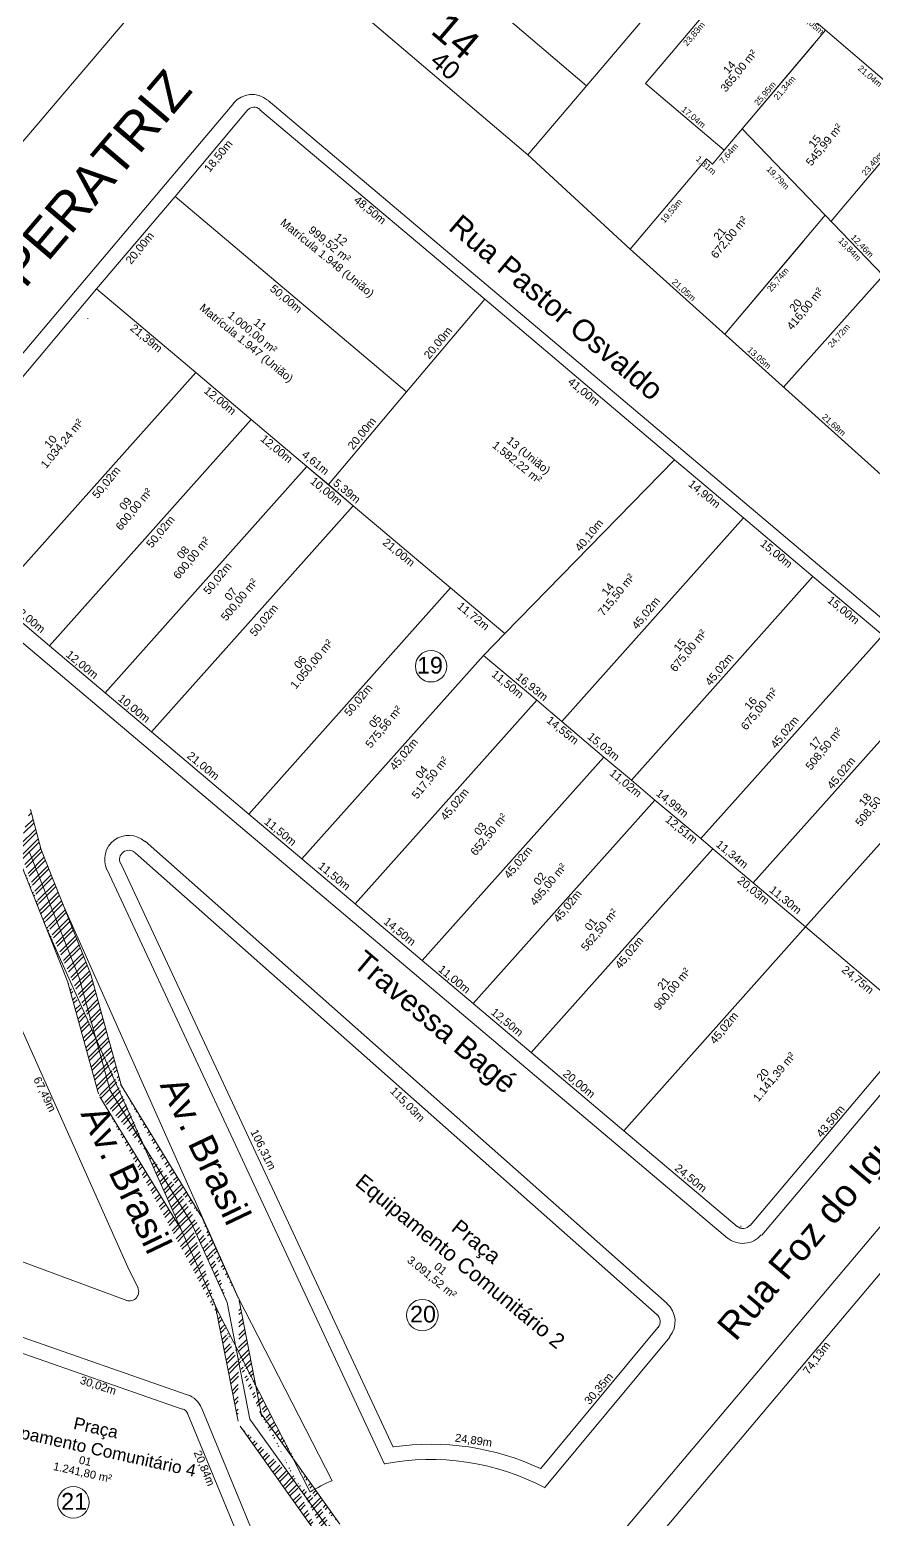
# Model space of a CAD drawing. Header units: metres. Extents: x 3808 to 8215, y 2374 to 6187.
# Drawn here: x 7062 to 7201.4, y 3753.2 to 3999.4 of the extents above; entities that cross this region are included whole.
import ezdxf
from ezdxf.enums import TextEntityAlignment as Align

# ---------------------------------------------------------------- set-up
doc = ezdxf.new("R2010")
doc.units = ezdxf.units.M
for name, color, linetype in [('0 - Cotas', 7, 'Continuous'), ('0 - Nome das Ruas', 7, 'Continuous'), ('0 - Número Dos Lotes', 7, 'Continuous'), ('0 - QUADRAS', 7, 'Continuous'), ('0 - Área Dos Lotes', 1, 'Continuous'), ('Fluxo', 170, 'Continuous'), ('PDF_CORREGO', 5, 'Continuous'), ('PDF_COTAS_DOS_LOTES', 1, 'Continuous'), ('PDF_REGIAO_POLILINHAS', 7, 'Continuous'), ('vista', 7, 'Continuous')]:
    doc.layers.add(name, color=color, linetype=linetype)
doc.layers.add('PDF_IDENT_DAS_QUADRAS', color=40, linetype='Continuous', true_color=0xffbf00)
doc.layers.add('PDF_MEIO_FIO', color=7, linetype='Continuous', true_color=0xdd6e00)
doc.layers.add('REGIAO_POLILINHAS', color=7, linetype='Continuous', lineweight=0)
doc.styles.add('Arial', font='arial.ttf')
doc.styles.add('pedro', font='arial.ttf', dxfattribs={"height": 3})
doc.styles.get("Standard").update_dxf_attribs({"font": 'arial.ttf'})
doc.dimstyles.new('Copy(2) of ISO-25', dxfattribs={"dimtxt": 1, "dimasz": 2.5, "dimexe": 1.25, "dimexo": 0.625, "dimgap": 0.2, "dimtad": 1, "dimtoh": 1, "dimlfac": 1, "dimzin": 1, "dimtxsty": 'Arial', "dimblk": 'NONE', "dimcen": 0, "dimse1": 1, "dimse2": 1, "dimsd1": 1, "dimsd2": 1, "dimclrt": 256, "dimaunit": 1, "dimadec": 3, "dimazin": 0, "dimtfac": 1, "dimtmove": 0, "dimatfit": 3, "dimldrblk": 'NONE', "dimfxl": 1, "dimtolj": 1, "dimtzin": 0, "dimarcsym": 0})

# ---------------------------------------------------------------- blocks, each defined once
blk = doc.blocks.new('*D9052')
at = {"layer": 'Defpoints', "color": 0, "transparency": 16777216}
for p in [(7194.41, 3967.75), (7203.05, 3958.76), (7203.05, 3958.76)]:
    blk.add_point(p, dxfattribs=at)
at = {"layer": 'REGIAO_POLILINHAS', "lineweight": 5, "transparency": 16777216, "insert": (7199.51, 3963.59), "char_height": 1, "attachment_point": 5, "rotation": 313.8869, "style": 'Arial'}
blk.add_mtext('\\A1;12,46m', dxfattribs=at)
blk = doc.blocks.new('_None')
blk = doc.blocks.new('*D9054')
at = {"layer": 'Defpoints', "color": 0, "transparency": 16777216}
for p in [(7186.58, 3940.33), (7186.58, 3940.33), (7202.7, 3925.84)]:
    blk.add_point(p, dxfattribs=at)
at = {"layer": 'REGIAO_POLILINHAS', "lineweight": 5, "transparency": 16777216, "insert": (7194.82, 3934), "char_height": 1, "attachment_point": 5, "rotation": 318.05, "style": 'Arial'}
blk.add_mtext('\\A1;21,68m', dxfattribs=at)
blk = doc.blocks.new('*D9055')
at = {"layer": 'Defpoints', "color": 0, "transparency": 16777216}
for p in [(7176.87, 3949.05), (7176.87, 3949.05), (7186.58, 3940.33)]:
    blk.add_point(p, dxfattribs=at)
at = {"layer": 'REGIAO_POLILINHAS', "lineweight": 5, "transparency": 16777216, "insert": (7182.49, 3945.08), "char_height": 1, "attachment_point": 5, "rotation": 318.05, "style": 'Arial'}
blk.add_mtext('\\A1;13,05m', dxfattribs=at)
blk = doc.blocks.new('*D9056')
at = {"layer": 'Defpoints', "color": 0, "transparency": 16777216}
for p in [(7203.05, 3958.76), (7186.58, 3940.33), (7188.11, 3938.96)]:
    blk.add_point(p, dxfattribs=at)
at = {"layer": 'REGIAO_POLILINHAS', "lineweight": 5, "transparency": 16777216, "insert": (7195.77, 3948.74), "char_height": 1, "attachment_point": 5, "rotation": 48.2248, "style": 'Arial'}
blk.add_mtext('\\A1;24,72m', dxfattribs=at)
blk = doc.blocks.new('*D9058')
at = {"layer": 'Defpoints', "color": 0, "transparency": 16777216}
for p in [(7193.45, 3968.74), (7176.87, 3949.05), (7178.23, 3947.91)]:
    blk.add_point(p, dxfattribs=at)
at = {"layer": 'REGIAO_POLILINHAS', "lineweight": 5, "transparency": 16777216, "insert": (7185.69, 3958.02), "char_height": 1, "attachment_point": 5, "rotation": 49.9085, "style": 'Arial'}
blk.add_mtext('\\A1;25,74m', dxfattribs=at)
blk = doc.blocks.new('*D9059')
at = {"layer": 'Defpoints', "color": 0, "transparency": 16777216}
for p in [(7193.45, 3968.74), (7203.05, 3958.76), (7201.69, 3957.46)]:
    blk.add_point(p, dxfattribs=at)
at = {"layer": 'REGIAO_POLILINHAS', "lineweight": 5, "transparency": 16777216, "insert": (7197.43, 3963.04), "char_height": 1, "attachment_point": 5, "rotation": 313.8869, "style": 'Arial'}
blk.add_mtext('\\A1;13,84m', dxfattribs=at)
blk = doc.blocks.new('*D9063')
at = {"layer": 'Defpoints', "color": 0, "transparency": 16777216}
for p in [(7161.22, 3963.12), (7176.87, 3949.05), (7176.87, 3949.05)]:
    blk.add_point(p, dxfattribs=at)
at = {"layer": 'REGIAO_POLILINHAS', "lineweight": 5, "transparency": 16777216, "insert": (7170.02, 3956.29), "char_height": 1, "attachment_point": 5, "rotation": 318.05, "style": 'Arial'}
blk.add_mtext('\\A1;21,05m', dxfattribs=at)
blk = doc.blocks.new('*D9064')
at = {"layer": 'Defpoints', "color": 0, "transparency": 16777216}
for p in [(7173.82, 3978.04), (7161.22, 3963.12), (7162.75, 3961.83)]:
    blk.add_point(p, dxfattribs=at)
at = {"layer": 'REGIAO_POLILINHAS', "lineweight": 5, "transparency": 16777216, "insert": (7168.06, 3969.37), "char_height": 1, "attachment_point": 5, "rotation": 49.8067, "style": 'Arial'}
blk.add_mtext('\\A1;19,53m', dxfattribs=at)
blk = doc.blocks.new('*D9065')
at = {"layer": 'Defpoints', "color": 0, "transparency": 16777216}
for p in [(7179.73, 3983), (7174.8, 3977.16), (7176.19, 3975.99)]:
    blk.add_point(p, dxfattribs=at)
at = {"layer": 'REGIAO_POLILINHAS', "lineweight": 5, "transparency": 16777216, "insert": (7177.57, 3978.86), "char_height": 1, "attachment_point": 5, "rotation": 49.809, "style": 'Arial'}
blk.add_mtext('\\A1;7,64m', dxfattribs=at)
blk = doc.blocks.new('*D9066')
at = {"layer": 'Defpoints', "color": 0, "transparency": 16777216}
for p in [(7173.82, 3978.04), (7173.66, 3975.89), (7174.8, 3977.16)]:
    blk.add_point(p, dxfattribs=at)
at = {"layer": 'REGIAO_POLILINHAS', "lineweight": 5, "transparency": 16777216, "insert": (7173.7, 3976.92), "char_height": 1, "attachment_point": 5, "rotation": 318.1798, "style": 'Arial'}
blk.add_mtext('\\A1;1,31m', dxfattribs=at)
blk = doc.blocks.new('*D9067')
at = {"layer": 'Defpoints', "color": 0, "transparency": 16777216}
for p in [(7179.73, 3983), (7193.45, 3968.74), (7191.83, 3967.18)]:
    blk.add_point(p, dxfattribs=at)
at = {"layer": 'REGIAO_POLILINHAS', "lineweight": 5, "transparency": 16777216, "insert": (7185.56, 3974.86), "char_height": 1, "attachment_point": 5, "rotation": 313.8869, "style": 'Arial'}
blk.add_mtext('\\A1;19,79m', dxfattribs=at)
blk = doc.blocks.new('*D9068')
at = {"layer": 'Defpoints', "color": 0, "transparency": 16777216}
for p in [(7209.5, 3985.63), (7209.5, 3985.63), (7194.41, 3967.75)]:
    blk.add_point(p, dxfattribs=at)
at = {"layer": 'REGIAO_POLILINHAS', "lineweight": 5, "transparency": 16777216, "insert": (7201.34, 3977.21), "char_height": 1, "attachment_point": 5, "rotation": 49.8486, "style": 'Arial'}
blk.add_mtext('\\A1;23,40m', dxfattribs=at)
blk = doc.blocks.new('*D9070')
at = {"layer": 'Defpoints', "color": 0, "transparency": 16777216}
for p in [(7193.51, 3999.3), (7209.5, 3985.63), (7208.27, 3984.2)]:
    blk.add_point(p, dxfattribs=at)
at = {"layer": 'REGIAO_POLILINHAS', "lineweight": 5, "transparency": 16777216, "insert": (7200.79, 3991.64), "char_height": 1, "attachment_point": 5, "rotation": 319.4782, "style": 'Arial'}
blk.add_mtext('\\A1;21,04m', dxfattribs=at)
blk = doc.blocks.new('*D9071')
at = {"layer": 'Defpoints', "color": 0, "transparency": 16777216}
for p in [(7190.43, 4001.93), (7192.53, 3998.16), (7193.51, 3999.3)]:
    blk.add_point(p, dxfattribs=at)
at = {"layer": 'REGIAO_POLILINHAS', "lineweight": 5, "transparency": 16777216, "insert": (7191.51, 4000.08), "char_height": 1, "attachment_point": 5, "rotation": 319.4782, "style": 'Arial'}
blk.add_mtext('\\A1;4,05m', dxfattribs=at)
blk = doc.blocks.new('*D9072')
at = {"layer": 'Defpoints', "color": 0, "transparency": 16777216}
for p in [(7179.16, 4008.65), (7163.75, 3990.48), (7165.03, 3989.39)]:
    blk.add_point(p, dxfattribs=at)
at = {"layer": 'REGIAO_POLILINHAS', "lineweight": 5, "transparency": 16777216, "insert": (7171.83, 3998.64), "char_height": 1, "attachment_point": 5, "rotation": 49.6962, "style": 'Arial'}
blk.add_mtext('\\A1;23,83m', dxfattribs=at)
blk = doc.blocks.new('*D9074')
at = {"layer": 'Defpoints', "color": 0, "transparency": 16777216}
for p in [(7163.75, 3990.48), (7176.75, 3979.48), (7176.75, 3979.48)]:
    blk.add_point(p, dxfattribs=at)
at = {"layer": 'REGIAO_POLILINHAS', "lineweight": 5, "transparency": 16777216, "insert": (7171.63, 3984.86), "char_height": 1, "attachment_point": 5, "rotation": 319.7738, "style": 'Arial'}
blk.add_mtext('\\A1;17,04m', dxfattribs=at)
blk = doc.blocks.new('*D9075')
at = {"layer": 'Defpoints', "color": 0, "transparency": 16777216}
for p in [(7193.51, 3999.3), (7176.75, 3979.48), (7176.75, 3979.48)]:
    blk.add_point(p, dxfattribs=at)
at = {"layer": 'REGIAO_POLILINHAS', "lineweight": 5, "transparency": 16777216, "insert": (7183.57, 3988.79), "char_height": 1, "attachment_point": 5, "rotation": 49.8012, "style": 'Arial'}
blk.add_mtext('\\A1;25,95m', dxfattribs=at)
blk = doc.blocks.new('*D9076')
at = {"layer": 'Defpoints', "color": 0, "transparency": 16777216}
for p in [(7193.51, 3999.3), (7179.73, 3983), (7181.15, 3981.8)]:
    blk.add_point(p, dxfattribs=at)
at = {"layer": 'REGIAO_POLILINHAS', "lineweight": 5, "transparency": 16777216, "insert": (7186.79, 3989.72), "char_height": 1, "attachment_point": 5, "rotation": 49.8012, "style": 'Arial'}
blk.add_mtext('\\A1;21,34m', dxfattribs=at)

msp = doc.modelspace()

# ---------------------------------------------------------------- hatches: boundary and pattern name
at = {"layer": 'Fluxo', "lineweight": 5}
h = msp.add_hatch(dxfattribs=at)
h.set_pattern_fill('ANSI32', color=256, scale=0.15)
h.set_pattern_definition([(45, (-581.274, 256.0805), (-1.01027881, 1.01027881), []), (45, (-580.6005, 256.0805), (-1.01027881, 1.01027881), [])])
edge = h.paths.add_edge_path()
edge.add_line((7150.682, 3679.275), (7170.255, 3655.807))
edge.add_line((7170.255, 3655.807), (7172.842, 3652.84))
edge.add_line((7172.842, 3652.84), (7167.183, 3653.245))
edge.add_line((7147.61, 3676.713), (7167.183, 3653.245))
edge.add_line((7137.967, 3704.103), (7150.924, 3678.909))
edge.add_line((7134.41, 3702.274), (7147.367, 3677.08))
edge.add_line((7130.18, 3723.723), (7138.047, 3703.927))
edge.add_line((7126.463, 3722.245), (7134.33, 3702.45))
edge.add_line((7120.398, 3741.138), (7130.065, 3723.965))
edge.add_line((7116.913, 3739.176), (7126.579, 3722.003))
edge.add_line((7113.298, 3752.286), (7120.342, 3741.232))
edge.add_line((7109.925, 3750.137), (7116.969, 3739.082))
edge.add_line((7099.973, 3770.936), (7113.239, 3752.375))
edge.add_line((7096.719, 3768.61), (7109.984, 3750.049))
edge.add_line((7092.63, 3788.62), (7096.383, 3769.39))
edge.add_line((7096.555, 3789.386), (7100.309, 3770.156))
edge.add_line((7086.856, 3801.292), (7092.769, 3788.181))
edge.add_line((7088.68, 3802.114), (7094.593, 3789.003))
edge.add_line((7090.503, 3802.936), (7096.416, 3789.825))
edge.add_line((7076.966, 3825.112), (7090.386, 3803.157))
edge.add_line((7073.553, 3823.026), (7086.973, 3801.071))
edge.add_line((7059.981, 3862.82), (7068.259, 3841.945))
edge.add_line((7058.215, 3869.52), (7059.905, 3863.051))
edge.add_line((7062.085, 3870.531), (7063.775, 3864.063))
edge.add_line((7063.699, 3864.294), (7071.977, 3843.419))
edge.add_line((7072.046, 3843.214), (7077.188, 3824.602))
edge.add_line((7068.19, 3842.149), (7073.332, 3823.537))
at = {"layer": 'PDF_COTAS_DOS_LOTES', "lineweight": 5, "transparency": 33554559}
msp.add_hatch(color=256, dxfattribs=at).paths.add_polyline_path([(7179.446, 3801.575), (7179.394, 3801.73), (7179.6, 3801.73), (7179.6, 3801.575), (7179.6, 3801.524), (7179.6, 3801.524), (7179.6, 3801.524), (7179.6, 3801.473), (7179.6, 3801.473), (7179.6, 3801.473), (7179.6, 3801.421), (7179.6, 3801.421), (7179.548, 3801.421), (7179.548, 3801.421), (7179.548, 3801.421), (7179.548, 3801.37), (7179.548, 3801.37), (7179.548, 3801.37), (7179.497, 3801.37), (7179.497, 3801.318), (7179.497, 3801.318), (7179.497, 3801.318), (7179.497, 3801.318), (7179.446, 3801.37), (7179.446, 3801.37), (7179.446, 3801.421), (7179.446, 3801.421), (7179.497, 3801.421), (7179.497, 3801.421), (7179.497, 3801.421), (7179.497, 3801.473), (7179.497, 3801.473), (7179.497, 3801.473), (7179.497, 3801.524), (7179.497, 3801.524), (7179.497, 3801.524), (7179.497, 3801.575), (7179.497, 3801.575)])

# ---------------------------------------------------------------- linework, layer by layer
at = {"layer": '0 - QUADRAS', "color": 7, "lineweight": 5}
for centre in [(7126.846, 3786.942), (7069.169, 3756.002)]:
    msp.add_circle(centre, 2.597, dxfattribs=at)
at = {"layer": '0 - QUADRAS', "lineweight": 5, "transparency": 33554559}
msp.add_solid([(7126.512, 3784.345), (7127.18, 3784.345), (7127.026, 3784.345)], dxfattribs=at)
at = {"layer": 'PDF_CORREGO', "lineweight": 5}
for p, q in [((7062.085, 3870.531), (7063.775, 3864.063)), ((7059.981, 3862.82), (7068.259, 3841.945)), ((7061.84, 3863.557), (7070.118, 3842.682)), ((7063.699, 3864.294), (7071.977, 3843.419)), ((7070.118, 3842.682), (7075.26, 3824.069)), ((7072.046, 3843.214), (7077.188, 3824.602)), ((7068.19, 3842.149), (7073.332, 3823.537)), ((7073.553, 3823.026), (7086.973, 3801.071)), ((7075.26, 3824.069), (7088.68, 3802.114)), ((7076.966, 3825.112), (7090.386, 3803.157)), ((7086.856, 3801.292), (7092.769, 3788.181)), ((7088.68, 3802.114), (7094.593, 3789.003)), ((7090.503, 3802.936), (7096.416, 3789.825)), ((7092.63, 3788.62), (7096.383, 3769.39)), ((7094.593, 3789.003), (7098.346, 3769.773)), ((7096.555, 3789.386), (7100.309, 3770.156)), ((7098.346, 3769.773), (7111.611, 3751.212)), ((7099.973, 3770.936), (7113.239, 3752.375)), ((7096.719, 3768.61), (7109.984, 3750.049))]:
    msp.add_line(p, q, dxfattribs=at)
at = {"layer": 'PDF_IDENT_DAS_QUADRAS', "color": 7, "lineweight": 5}
msp.add_circle((7128.301, 3894.178), 2.597, dxfattribs=at)
at = {"layer": 'PDF_MEIO_FIO', "lineweight": 5}
for p, q in [((7039.747, 3921.016), (7095.688, 3987.241)), ((7101.344, 3987.704), (7238.369, 3872.016)), ((7177.286, 3799.673), (7040.261, 3915.36)), ((7081.019, 3865.254), (7167.347, 3788.849)), ((7238.832, 3866.36), (7182.942, 3800.136)), ((7120.609, 3762.318), (7074.746, 3860.523)), ((7067.65, 3854.353), (7096.392, 3789.877)), ((7064.308, 3851.885), (7092.793, 3788.129)), ((7158.452, 3749.361), (7245.346, 3852.297)), ((7096.392, 3789.877), (7111.92, 3759.541)), ((7092.793, 3788.129), (7108.321, 3757.69)), ((7087.999, 3773.759), (7059.617, 3783.683)), ((7167.758, 3783.296), (7147.038, 3758.41)), ((7098.848, 3751.033), (7090.415, 3771.497))]:
    msp.add_line(p, q, dxfattribs=at)
for centre, radius, start, end in [((7098.696, 3984.696), 3.985, 49.83385, 139.82877), ((7078.319, 3862.246), 3.985, 48.50407, 205.03192), ((7179.831, 3802.784), 3.985, 229.82796, 319.82906), ((7164.648, 3785.892), 3.985, 320.26821, 48.50016), ((7086.688, 3770.032), 3.985, 22.45571, 70.74845), ((7128.296, 3723.01), 40.079, 62.12765, 101.07972), ((7128.305, 3722.991), 40.1, 114.17652, 119.90844)]:
    msp.add_arc(centre, radius, start, end, dxfattribs=at)
at = {"layer": 'PDF_REGIAO_POLILINHAS', "lineweight": 5}
for p, q in [((7163.745, 3990.48), (7177.319, 4006.522)), ((7177.319, 4006.522), (7163.745, 3990.48)), ((7236.822, 3962.278), (7190.43, 4001.931)), ((7176.754, 3979.477), (7193.506, 3999.302)), ((7191.613, 3997.062), (7176.754, 3979.477)), ((7176.754, 3979.477), (7163.745, 3990.48)), ((7163.745, 3990.48), (7176.754, 3979.477)), ((7085.97, 3971.816), (7097.899, 3986.007)), ((7100.007, 3986.161), (7137.181, 3954.848)), ((7209.496, 3985.634), (7194.406, 3967.746)), ((7203.047, 3958.763), (7179.732, 3983.002)), ((7194.406, 3967.746), (7207.707, 3983.488)), ((7161.22, 3963.12), (7144.274, 3978.709)), ((7161.22, 3963.12), (7173.823, 3978.038)), ((7173.823, 3978.038), (7161.22, 3963.12)), ((7173.823, 3978.038), (7174.8, 3977.163)), ((7174.8, 3977.163), (7173.823, 3978.038)), ((7174.8, 3977.163), (7176.754, 3979.477)), ((7176.754, 3979.477), (7174.8, 3977.163)), ((7073.013, 3956.545), (7085.97, 3971.816)), ((7124.224, 3939.526), (7085.97, 3971.816)), ((7085.97, 3971.816), (7124.224, 3939.526)), ((7176.875, 3949.05), (7193.45, 3968.74)), ((7189.865, 3964.464), (7176.875, 3949.05)), ((7202.699, 3925.838), (7161.22, 3963.12)), ((7186.578, 3940.328), (7203.047, 3958.763)), ((7203.047, 3958.763), (7186.578, 3940.328)), ((7041.7, 3919.371), (7073.013, 3956.545)), ((7073.013, 3956.545), (7089.415, 3942.714)), ((7089.415, 3942.714), (7073.013, 3956.545)), ((7137.181, 3954.848), (7124.224, 3939.526)), ((7124.224, 3939.526), (7137.181, 3954.848)), ((7137.181, 3954.848), (7168.545, 3928.317)), ((7056.046, 3905.334), (7089.415, 3942.714)), ((7089.415, 3942.714), (7056.046, 3905.334)), ((7089.415, 3942.714), (7098.567, 3934.95)), ((7098.567, 3934.95), (7089.415, 3942.714)), ((7111.319, 3924.204), (7124.224, 3939.526)), ((7124.224, 3939.526), (7111.319, 3924.204)), ((7065.198, 3897.57), (7098.567, 3934.95)), ((7098.567, 3934.95), (7065.198, 3897.57)), ((7098.567, 3934.95), (7107.771, 3927.186)), ((7107.771, 3927.186), (7098.567, 3934.95)), ((7074.401, 3889.806), (7107.771, 3927.186)), ((7107.771, 3927.186), (7074.401, 3889.806)), ((7107.771, 3927.186), (7115.432, 3920.708)), ((7111.319, 3924.204), (7107.771, 3927.186)), ((7168.545, 3928.317), (7140.472, 3899.576)), ((7140.472, 3899.576), (7168.545, 3928.317)), ((7168.545, 3928.317), (7179.96, 3918.703)), ((7115.432, 3920.708), (7111.319, 3924.204)), ((7082.062, 3883.328), (7115.432, 3920.708)), ((7115.432, 3920.708), (7082.062, 3883.328)), ((7115.432, 3920.708), (7131.525, 3907.134)), ((7131.525, 3907.134), (7115.432, 3920.708)), ((7149.932, 3885.076), (7179.96, 3918.703)), ((7179.96, 3918.703), (7149.932, 3885.076)), ((7179.96, 3918.703), (7191.426, 3909.036)), ((7191.426, 3909.036), (7161.398, 3875.358)), ((7161.398, 3875.358), (7191.426, 3909.036)), ((7191.426, 3909.036), (7202.943, 3899.318)), ((7131.525, 3907.134), (7098.156, 3869.754)), ((7098.156, 3869.754), (7131.525, 3907.134)), ((7131.525, 3907.134), (7140.472, 3899.576)), ((7140.472, 3899.576), (7131.525, 3907.134)), ((7065.198, 3897.57), (7056.046, 3905.334)), ((7140.472, 3899.576), (7136.975, 3895.976)), ((7136.975, 3895.976), (7140.472, 3899.576)), ((7202.943, 3899.318), (7172.864, 3865.692)), ((7172.864, 3865.692), (7202.943, 3899.318)), ((7074.401, 3889.806), (7065.198, 3897.57)), ((7106.948, 3862.35), (7136.975, 3895.976)), ((7136.975, 3895.976), (7106.948, 3862.35)), ((7136.975, 3895.976), (7145.768, 3888.572)), ((7145.768, 3888.572), (7136.975, 3895.976)), ((7211.581, 3892.017), (7181.554, 3858.391)), ((7181.554, 3858.391), (7211.581, 3892.017)), ((7082.062, 3883.328), (7074.401, 3889.806)), ((7145.768, 3888.572), (7115.74, 3854.894)), ((7115.74, 3854.894), (7145.768, 3888.572)), ((7145.768, 3888.572), (7149.932, 3885.076)), ((7149.932, 3885.076), (7145.768, 3888.572)), ((7156.874, 3879.163), (7149.932, 3885.076)), ((7149.932, 3885.076), (7156.874, 3879.163)), ((7220.219, 3884.716), (7190.192, 3851.09)), ((7190.192, 3851.09), (7220.219, 3884.716)), ((7098.156, 3869.754), (7082.062, 3883.328)), ((7156.874, 3879.163), (7126.846, 3845.537)), ((7126.846, 3845.537), (7156.874, 3879.163)), ((7161.398, 3875.358), (7156.874, 3879.163)), ((7156.874, 3879.163), (7161.398, 3875.358)), ((7165.306, 3872.068), (7161.398, 3875.358)), ((7161.398, 3875.358), (7165.306, 3872.068)), ((7106.948, 3862.35), (7098.156, 3869.754)), ((7165.306, 3872.068), (7135.279, 3838.441)), ((7135.279, 3838.441), (7165.306, 3872.068)), ((7172.864, 3865.692), (7165.306, 3872.068)), ((7165.306, 3872.068), (7172.864, 3865.692)), ((7174.87, 3863.995), (7172.864, 3865.692)), ((7172.864, 3865.692), (7174.87, 3863.995)), ((7079.373, 3863.351), (7165.65, 3786.998)), ((7115.74, 3854.894), (7106.948, 3862.35)), ((7174.87, 3863.995), (7144.842, 3830.369)), ((7144.842, 3830.369), (7174.87, 3863.995)), ((7181.554, 3858.391), (7174.87, 3863.995)), ((7174.87, 3863.995), (7181.554, 3858.391)), ((7122.049, 3765.094), (7077.008, 3861.603)), ((7190.192, 3851.09), (7181.554, 3858.391)), ((7181.554, 3858.391), (7190.192, 3851.09)), ((7050.812, 3856.135), (7078.372, 3794.384)), ((7126.846, 3845.537), (7115.74, 3854.894)), ((7190.192, 3851.09), (7160.164, 3817.412)), ((7160.164, 3817.412), (7190.192, 3851.09)), ((7209.113, 3835.048), (7190.192, 3851.09)), ((7190.192, 3851.09), (7209.113, 3835.048)), ((7135.279, 3838.441), (7126.846, 3845.537)), ((7144.842, 3830.369), (7135.279, 3838.441)), ((7209.113, 3835.048), (7181.04, 3801.781)), ((7160.164, 3817.412), (7144.842, 3830.369)), ((7178.88, 3801.575), (7160.164, 3817.412)), ((7078.012, 3789.345), (7029.423, 3807.289)), ((7164.005, 3748.178), (7211.874, 3804.942)), ((7078.372, 3794.384), (7079.863, 3791.453)), ((7165.805, 3784.89), (7146.369, 3761.546)), ((7058.794, 3781.318), (7087.176, 3771.394)), ((7088.102, 3770.572), (7096.071, 3751.239))]:
    msp.add_line(p, q, dxfattribs=at)
at = {"layer": 'PDF_REGIAO_POLILINHAS', "color": 7, "lineweight": 5}
msp.add_line((7071.558, 3951.582), (7071.558, 3951.685), dxfattribs=at)
at = {"layer": 'PDF_REGIAO_POLILINHAS', "lineweight": 5}
for centre, radius, start, end in [((7099.056, 3985.056), 1.517, 49.8327, 139.82781), ((7078.319, 3862.246), 1.517, 48.5034, 205.03699), ((7179.831, 3802.784), 1.517, 229.825, 319.82973), ((7078.449, 3790.81), 1.517, 250.73801, 27.04219), ((7164.648, 3785.892), 1.517, 320.26839, 48.50291), ((7086.688, 3770.032), 1.517, 22.46029, 70.74353), ((7128.296, 3723.01), 42.599, 64.87427, 98.42652)]:
    msp.add_arc(centre, radius, start, end, dxfattribs=at)
at = {"layer": 'vista', "lineweight": 5}
for p, q in [((7123.537, 4016.059), (7153.997, 3990.132)), ((7173.442, 4012.976), (7144.274, 3978.709)), ((7018.505, 3931.233), (7085.055, 4009.418)), ((7113.815, 4004.636), (7144.274, 3978.709))]:
    msp.add_line(p, q, dxfattribs=at)

# ---------------------------------------------------------------- texts
at = {"layer": '0 - Cotas', "lineweight": 5}
for s, rotation, p in [('18,50m', 50.78171, (7091.684, 3975.712)), ('48,50m', 320.78171, (7115.411, 3971.012)), ('20,00m', 50.78171, (7078.707, 3960.516)), ('50,00m', 320.78171, (7101.539, 3956.372)), ('21,39m', 320.78171, (7078.442, 3949.847)), ('20,00m', 50.78171, (7127.993, 3944.845)), ('41,00m', 320.78171, (7150.771, 3941.001)), ('12,00m', 320.78171, (7090.623, 3939.512)), ('20,00m', 50.78171, (7115.409, 3929.881)), ('12,00m', 320.78171, (7099.971, 3931.561)), ('4,61m', 320.78171, (7106.796, 3928.947)), ('50,02m', 50.78171, (7073.16, 3921.763)), ('10,00m', 320.78171, (7108.193, 3924.564)), ('5,39m', 320.78171, (7111.978, 3924.24)), ('14,90m', 320.78171, (7170.687, 3924.099)), ('50,02m', 50.78171, (7082.122, 3913.621)), ('40,10m', 50.78171, (7152.963, 3913.04)), ('21,00m', 320.78171, (7120.175, 3914.435)), ('15,00m', 320.78171, (7182.583, 3914.241)), ('50,02m', 50.78171, (7091.553, 3905.906)), ('12,00m', 320.78171, (7059.062, 3903.467)), ('50,02m', 50.78171, (7099.213, 3898.993)), ('11,72m', 320.78171, (7132.49, 3903.92)), ('45,02m', 50.78171, (7162.361, 3900.173)), ('15,00m', 320.78171, (7193.663, 3904.908)), ('12,00m', 320.78171, (7067.828, 3895.895)), ('45,02m', 50.78171, (7174.481, 3890.842)), ('11,50m', 320.78171, (7138.162, 3892.656)), ('16,93m', 320.78171, (7142.169, 3892.24)), ('10,00m', 320.78171, (7076.407, 3888.652)), ('50,02m', 50.78171, (7114.828, 3885.787)), ('14,55m', 320.78171, (7147.255, 3885.037)), ('45,02m', 50.78171, (7185.307, 3880.491)), ('45,02m', 50.78171, (7122.341, 3876.844)), ('15,03m', 320.78171, (7154.009, 3882.352)), ('21,00m', 320.78171, (7087.843, 3879.165)), ('11,02m', 320.78171, (7157.672, 3876.315)), ('45,02m', 50.78171, (7194.634, 3873.75)), ('45,02m', 50.78171, (7130.74, 3868.579)), ('14,99m', 320.78171, (7165.373, 3872.966)), ('11,50m', 320.78171, (7100.589, 3868.284)), ('12,51m', 320.78171, (7166.889, 3868.64)), ('11,34m', 320.78171, (7175.26, 3864.531)), ('45,02m', 50.78171, (7141.244, 3858.967)), ('11,50m', 320.78171, (7109.498, 3860.959)), ('20,03m', 320.78171, (7178.796, 3858.574)), ('11,30m', 320.78171, (7184.092, 3857.016)), ('45,02m', 50.78171, (7149.412, 3851.759)), ('14,50m', 320.78171, (7120.325, 3851.774)), ('45,02m', 50.78171, (7159.587, 3844.053)), ('11,00m', 320.78171, (7129.351, 3843.891)), ('24,75m', 320.78171, (7196.04, 3843.807)), ('12,50m', 320.78171, (7138.072, 3836.792)), ('45,02m', 50.78171, (7175.262, 3831.617)), ('67,49m', 296.07137, (7062.51, 3825.933)), ('20,00m', 320.78171, (7149.968, 3826.617)), ('115,03m', 314.70542, (7121.413, 3823.874)), ('43,50m', 50.78171, (7192.864, 3816.195)), ('106,31m', 296.07137, (7098.398, 3817.247)), ('24,50m', 320.78171, (7168.438, 3811.028)), ('74,13m', 53.26691, (7190.693, 3777.004)), ('30,02m', 341.86285, (7070.152, 3775.651)), ('30,35m', 49.45914, (7154.495, 3772.042)), ('24,89m', 351.93315, (7132.178, 3766.061)), ('20,84m', 292.65538, (7089.031, 3764.234))]:
    msp.add_text(s, height=1.3224, rotation=rotation, dxfattribs=at).set_placement(p)
at = {"layer": '0 - Nome das Ruas', "lineweight": 5}
for s, height, rotation, p in [('Rua Pastor Osvaldo', 3.54115, 319.8013, (7130.967, 3966.439)), ('Travessa Bagé', 3.54115, 319.8013, (7115.155, 3844.787)), ('Av. Brasil', 4.4264, 295.55963, (7083.394, 3824.981)), ('Rua Foz do Iguaçú', 4.42644, 49.70173, (7178.609, 3782.446)), ('Av. Brasil', 4.4264, 295.55963, (7070.298, 3820.222))]:
    msp.add_text(s, height=height, rotation=rotation, dxfattribs=at).set_placement(p)
at = {"layer": '0 - Número Dos Lotes', "lineweight": 5}
for s, height, rotation, p in [('14', 1.3224, 50.78171, (7177.453, 3991.959)), ('15', 1.3224, 50.78171, (7191.576, 3979.738)), ('21', 1.3224, 50.78171, (7175.873, 3964.445)), ('12', 1.3224, 320.78171, (7112.18, 3964.865)), ('20', 1.3224, 50.78171, (7188.408, 3952.622)), ('11', 1.3224, 320.78171, (7098.821, 3950.809)), ('10', 1.3224, 50.78171, (7065.258, 3930.096)), ('13 (União)', 1.3224, 320.78171, (7140.665, 3931.261)), ('09', 1.3224, 50.78171, (7077.636, 3919.855)), ('08', 1.3224, 50.78171, (7087.155, 3911.795)), ('07', 1.3224, 50.78171, (7095.043, 3904.904)), ('14', 1.3224, 50.78171, (7157.364, 3905.707)), ('15', 1.3224, 50.78171, (7169.276, 3896.478)), ('06', 1.3224, 50.78171, (7106.52, 3893.645)), ('16', 1.3224, 50.78171, (7180.982, 3886.849)), ('05', 1.3224, 50.78171, (7118.918, 3883.888)), ('17', 1.3224, 50.78171, (7191.676, 3880.259)), ('04', 1.3224, 50.78171, (7126.579, 3875.484)), ('18', 1.3224, 50.78171, (7199.898, 3870.937)), ('03', 1.3224, 50.78171, (7136.279, 3866.104)), ('02', 1.3224, 50.78171, (7146.121, 3857.852)), ('01', 1.3224, 50.78171, (7154.572, 3850.339)), ('21', 1.3224, 50.78171, (7166.582, 3840.554)), ('20', 1.3224, 50.78171, (7182.988, 3825.432)), ('Equipamento Comunitário 2', 2.5, 320.78171, (7115.568, 3808.566)), ('Praça', 2.5, 320.78171, (7131.455, 3801.034)), ('Equipamento Comunitário 4', 2.03767, 347.53466, (7054.722, 3767.807)), ('Praça', 2.0377, 347.53466, (7069.054, 3768.153))]:
    msp.add_text(s, height=height, rotation=rotation, dxfattribs=at).set_placement(p)
at = {"layer": '0 - QUADRAS', "lineweight": 5}
for s, p in [('19', (7125.969, 3892.968)), ('20', (7124.82, 3785.732)), ('21', (7067.143, 3754.792))]:
    msp.add_text(s, height=2.7551, dxfattribs=at).set_placement(p)
at = {"layer": '0 - Área Dos Lotes', "lineweight": 5}
for s, height, rotation, p in [('365,00 m²', 1.3224, 50.78171, (7177.018, 3988.964)), ('545,99 m²', 1.3224, 50.78171, (7191.14, 3976.743)), ('Matrícula 1.948 (União)', 1.32245, 320.78171, (7103.253, 3967.272)), ('672,00 m²', 1.3224, 50.78171, (7175.437, 3961.45)), ('999,52 m²', 1.3224, 320.78171, (7107.901, 3966.049)), ('416,00 m²', 1.3224, 50.78171, (7187.973, 3949.627)), ('Matrícula 1.947 (União)', 1.32245, 320.78171, (7089.894, 3953.216)), ('1.000,00 m²', 1.32245, 320.78171, (7094.542, 3951.993)), ('1.034,24 m²', 1.32245, 50.78171, (7064.668, 3926.747)), ('1.582,22 m²', 1.32245, 320.78171, (7138.278, 3930.498)), ('600,00 m²', 1.3224, 50.78171, (7077.046, 3916.506)), ('600,00 m²', 1.3224, 50.78171, (7086.565, 3908.446)), ('715,50 m²', 1.3224, 50.78171, (7156.774, 3902.358)), ('500,00 m²', 1.3224, 50.78171, (7094.453, 3901.555)), ('675,00 m²', 1.3224, 50.78171, (7168.686, 3893.129)), ('1.050,00 m²', 1.32245, 50.78171, (7105.93, 3890.296)), ('675,00 m²', 1.3224, 50.78171, (7180.392, 3883.501)), ('575,56 m²', 1.3224, 50.78171, (7118.328, 3880.539)), ('508,50 m²', 1.3224, 50.78171, (7191.086, 3876.911)), ('517,50 m²', 1.3224, 50.78171, (7125.989, 3872.136)), ('508,50 m²', 1.3224, 50.78171, (7199.308, 3867.588)), ('652,50 m²', 1.3224, 50.78171, (7135.689, 3862.755)), ('495,00 m²', 1.3224, 50.78171, (7145.531, 3854.503)), ('562,50 m²', 1.3224, 50.78171, (7153.982, 3846.99)), ('900,00 m²', 1.3224, 50.78171, (7165.992, 3837.205)), ('1.141,39 m²', 1.32245, 50.78171, (7182.398, 3822.084)), ('3.091,52 m²', 1.32245, 320.78171, (7124.21, 3795.816)), ('01', 1.3224, 320.78171, (7128.653, 3794.762)), ('1.241,80 m²', 1.32245, 347.53018, (7065.747, 3761.373)), ('01', 1.3224, 347.53018, (7069.993, 3762.43))]:
    msp.add_text(s, height=height, rotation=rotation, dxfattribs=at).set_placement(p)
at = {"layer": 'vista', "lineweight": 5, "style": 'pedro'}
msp.add_text('RUA IMPERATRIZ', height=6.24, rotation=49.59589, dxfattribs=at).set_placement((7036.619, 3937.267), align=Align.TOP_LEFT)
at = {"layer": 'vista', "lineweight": 5, "insert": (7132.421, 3998.337), "char_height": 4.8, "attachment_point": 5, "rotation": 319.59589, "style": 'pedro'}
msp.add_mtext('14', dxfattribs=at)
at = {"layer": 'vista', "color": 1, "lineweight": 5, "insert": (7130.667, 3993.468), "char_height": 3, "attachment_point": 5, "rotation": 319.59589, "style": 'pedro'}
msp.add_mtext('40', dxfattribs=at)

# ---------------------------------------------------------------- dimensions: what is measured, and where the dimension line sits
at = {"layer": 'REGIAO_POLILINHAS', "lineweight": 5}
for base, p1, p2, angle, picture, middle in [((7165.034, 3989.388), (7179.157, 4008.651), (7163.745, 3990.48), 229.69624, '*D9072', (7172.444, 3998.124)), ((7192.528, 3998.157), (7190.43, 4001.931), (7193.506, 3999.302), 319.47817, '*D9071', (7190.99, 3999.472)), ((7176.754, 3979.477), (7193.506, 3999.302), (7176.754, 3979.477), 229.80121, '*D9075', (7184.184, 3988.269)), ((7181.149, 3981.804), (7193.506, 3999.302), (7179.732, 3983.002), 229.80121, '*D9076', (7187.406, 3989.208)), ((7208.269, 3984.199), (7193.506, 3999.302), (7209.496, 3985.634), 319.47817, '*D9070', (7200.272, 3991.035)), ((7176.754, 3979.477), (7163.745, 3990.48), (7176.754, 3979.477), 319.7738, '*D9074', (7171.116, 3984.246)), ((7209.496, 3985.634), (7194.406, 3967.746), (7209.496, 3985.634), 49.84864, '*D9068', (7201.951, 3976.69)), ((7176.19, 3975.99), (7179.732, 3983.002), (7174.8, 3977.163), 229.80896, '*D9065', (7178.181, 3978.347)), ((7191.831, 3967.182), (7179.732, 3983.002), (7193.45, 3968.74), 313.88688, '*D9067', (7184.984, 3974.3)), ((7162.746, 3961.831), (7173.823, 3978.038), (7161.22, 3963.12), 229.80675, '*D9064', (7168.675, 3968.85)), ((7173.656, 3975.885), (7173.823, 3978.038), (7174.8, 3977.163), 318.17983, '*D9066', (7173.168, 3976.322)), ((7178.228, 3947.911), (7193.45, 3968.74), (7176.875, 3949.05), 229.90854, '*D9058', (7186.301, 3957.501)), ((7201.691, 3957.459), (7193.45, 3968.74), (7203.047, 3958.763), 313.88688, '*D9059', (7196.856, 3962.486)), ((7203.047, 3958.763), (7194.406, 3967.746), (7203.047, 3958.763), 313.88688, '*D9052', (7198.936, 3963.037)), ((7176.875, 3949.05), (7161.22, 3963.12), (7176.875, 3949.05), 318.04999, '*D9063', (7169.482, 3955.695)), ((7188.11, 3938.96), (7203.047, 3958.763), (7186.578, 3940.328), 228.22484, '*D9056', (7196.367, 3948.203)), ((7176.875, 3949.05), (7186.578, 3940.328), (7176.875, 3949.05), 138.04999, '*D9055', (7181.959, 3944.479)), ((7186.578, 3940.328), (7202.699, 3925.838), (7186.578, 3940.328), 138.04999, '*D9054', (7194.28, 3933.405))]:
    dim = msp.add_linear_dim(base=base, p1=p1, p2=p2, angle=angle, dimstyle='Copy(2) of ISO-25', override={"dimpost": 'm'}, dxfattribs=at)
    dim.commit()
    dim.dimension.update_dxf_attribs({"geometry": picture, "text_midpoint": middle, "dimtype": 161})

doc.saveas('drawing.dxf')
